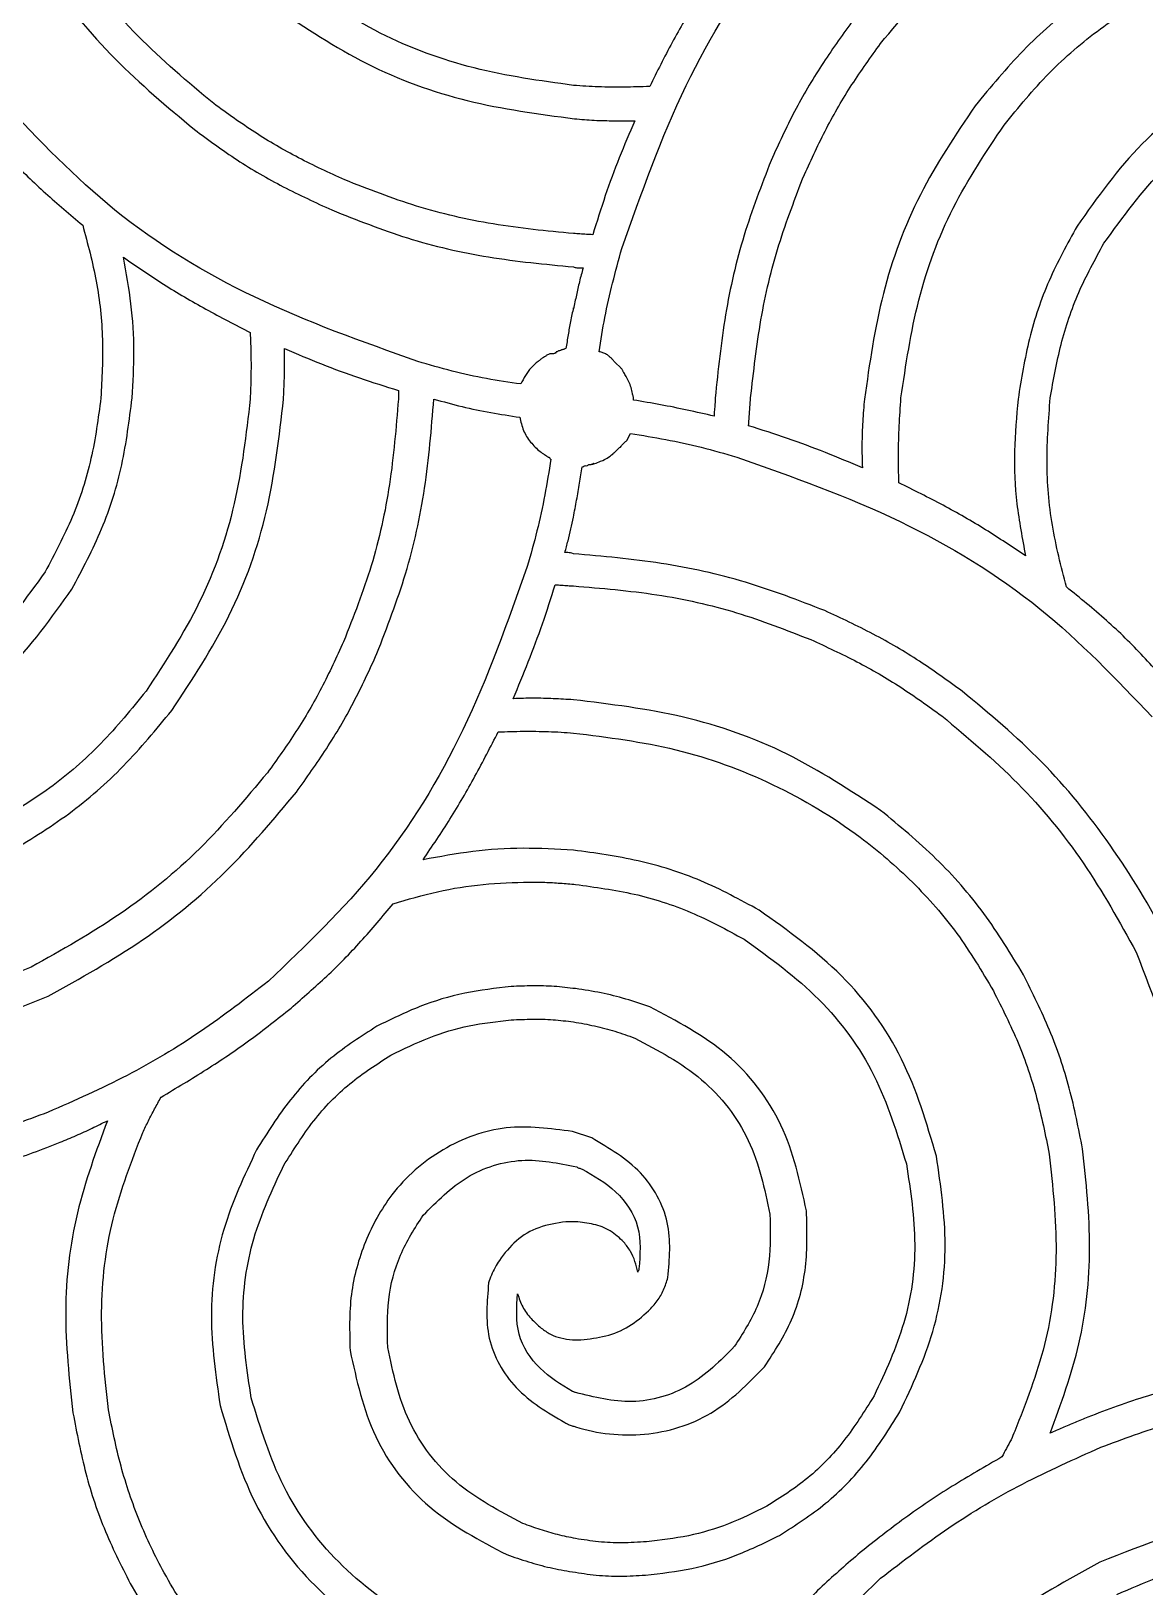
# Model space of a CAD drawing. Extents: x 0 to 371, y 0 to 260.
# Drawn here: x 171.87 to 199.31, y 165.5 to 203.82 of the extents above; entities that cross this region are included whole.
import ezdxf

# ---------------------------------------------------------------- set-up
doc = ezdxf.new("R2010")
doc.units = 0
doc.layers.add('Layer_1', color=7, linetype='CONTINUOUS')

msp = doc.modelspace()

# ---------------------------------------------------------------- linework, layer by layer
at = {"layer": 'Layer_1', "color": 7}
for points in [[(185.234686, 196.982497), (185.234686, 197.008852)], [(184.731875, 195.870938), (184.705519, 195.870938), (184.679164, 195.870938), (184.652809, 195.870938)], [(184.785101, 195.897293), (184.811456, 195.897293)], [(184.891037, 195.950519), (184.864166, 195.950519)], [(185.896144, 195.924164), (185.869789, 195.924164)], [(186.398956, 195.527289), (186.266664, 195.659581), (186.187083, 195.738646)], [(180.922287, 194.971251), (180.922287, 194.759894)], [(186.71625, 194.733539), (186.71625, 194.786249)], [(186.240309, 193.436977), (186.319375, 193.516043), (186.372601, 193.569269)], [(186.425311, 193.621979), (186.504893, 193.701561)], [(186.557603, 193.754271), (186.637184, 193.912918), (186.637184, 193.912918)], [(185.446559, 193.092813), (185.472914, 193.092813)], [(185.684787, 176.556355), (185.208331, 176.715001)], [(185.287912, 174.492914), (185.049684, 174.492914)], [(185.208331, 171.582497), (185.420204, 171.582497)]]:
    msp.add_lwpolyline(points, dxfattribs=at)
for points in [[(178.117291, 196.003229)], [(181.795103, 194.759894)], [(185.721477, 193.164642)], [(184.785101, 190.182396)], [(184.308644, 186.574347)], [(184.149482, 182.860362)], [(173.751666, 176.979585)]]:
    msp.add_lwpolyline(points, close=True, dxfattribs=at)
for points, knots in [([(186.425311, 198.464061), (186.907083, 199.822876), (187.839722, 202.453345), (189.981144, 205.966937), (191.878796, 207.790187), (192.801666, 208.676874)], [0, 0, 0, 0, 4.320331, 8.363529, 12.191412, 12.191412, 12.191412, 12.191412]), ([(192.801666, 203.517499), (193.334173, 204.157663), (194.408024, 205.448613), (196.389761, 207.05638), (197.87518, 207.887975), (198.622499, 208.306354)], [0, 0, 0, 0, 2.494016, 5.029417, 7.596492, 7.596492, 7.596492, 7.596492]), ([(176.371145, 202.035936), (175.731655, 202.573061), (174.445261, 203.65354), (172.831739, 205.628963), (172.000469, 207.111142), (171.58229, 207.856769)], [0, 0, 0, 0, 2.50184, 5.032695, 7.594725, 7.594725, 7.594725, 7.594725]), ([(170.868121, 207.512604), (171.307101, 206.725062), (172.178495, 205.161757), (173.876728, 203.089923), (175.226617, 201.960316), (175.895204, 201.400832)], [0, 0, 0, 0, 2.701851, 5.363294, 7.97507, 7.97507, 7.97507, 7.97507]), ([(195.844374, 201.506769), (196.201849, 201.945337), (196.911582, 202.816071), (198.19925, 203.909179), (199.536389, 204.776581), (200.902444, 205.421908), (202.25236, 205.884357), (203.183833, 206.070339), (203.649583, 206.163332)], [0, 0, 0, 0, 1.694336, 3.363942, 5.041931, 6.462934, 7.88643, 9.310004, 9.310004, 9.310004, 9.310004]), ([(188.912498, 205.581455), (188.695165, 205.250848), (188.257988, 204.585813), (187.653193, 203.54562), (187.294075, 202.823184), (187.113125, 202.459166)], [0, 0, 0, 0, 1.186835, 2.387384, 3.60669, 3.60669, 3.60669, 3.60669]), ([(199.178537, 205.501874), (198.665941, 205.19053), (197.642562, 204.568943), (196.280088, 203.375473), (195.51497, 202.448745), (195.130206, 201.982709)], [0, 0, 0, 0, 1.797007, 3.587655, 5.399073, 5.399073, 5.399073, 5.399073]), ([(185.234686, 202.485521), (184.413135, 202.599648), (182.776026, 202.827071), (180.433073, 203.689072), (179.064347, 204.598721), (178.381875, 205.052289)], [0, 0, 0, 0, 2.484475, 4.950829, 7.403594, 7.403594, 7.403594, 7.403594]), ([(177.905934, 204.39083), (178.634372, 203.90538), (180.096792, 202.930786), (182.613441, 202.014793), (184.374128, 201.782453), (185.261041, 201.665416)], [0, 0, 0, 0, 2.619892, 5.259724, 7.939254, 7.939254, 7.939254, 7.939254]), ([(192.087498, 204.046666), (191.836441, 203.694408), (191.330153, 202.984032), (190.658521, 201.845874), (190.289223, 201.039694), (190.103123, 200.633438)], [0, 0, 0, 0, 1.297443, 2.616471, 3.956386, 3.956386, 3.956386, 3.956386]), ([(190.923228, 200.289789), (191.099112, 200.671684), (191.449005, 201.431404), (192.078189, 202.511691), (192.561377, 203.183439), (192.801666, 203.517499)], [0, 0, 0, 0, 1.260923, 2.508409, 3.742495, 3.742495, 3.742495, 3.742495]), ([(203.702809, 203.385207), (202.884031, 203.142953), (201.252792, 202.660313), (199.129462, 201.125931), (198.142518, 199.726707), (197.643748, 199.019582)], [0, 0, 0, 0, 2.549794, 5.079918, 7.664968, 7.664968, 7.664968, 7.664968]), ([(187.113125, 202.459166), (186.901834, 202.452182), (186.481279, 202.438283), (185.854319, 202.442742), (185.440043, 202.471343), (185.234686, 202.485521)], [0, 0, 0, 0, 0.634213, 1.26234, 1.879759, 1.879759, 1.879759, 1.879759]), ([(198.305206, 198.596352), (198.768877, 199.238082), (199.684624, 200.505493), (201.612037, 201.911689), (203.093023, 202.364545), (203.835101, 202.591457)], [0, 0, 0, 0, 2.366487, 4.673792, 6.990994, 6.990994, 6.990994, 6.990994]), ([(181.398228, 195.685936), (180.037727, 196.167967), (177.404038, 197.101095), (173.885062, 199.236625), (172.067681, 201.138841), (171.185415, 202.062291)], [0, 0, 0, 0, 4.325799, 8.373986, 12.193383, 12.193383, 12.193383, 12.193383]), ([(179.599371, 200.157497), (179.217435, 200.333387), (178.457604, 200.683305), (177.377107, 201.312422), (176.705247, 201.795641), (176.371145, 202.035936)], [0, 0, 0, 0, 1.261043, 2.508744, 3.74294, 3.74294, 3.74294, 3.74294]), ([(195.130206, 201.982709), (194.651481, 201.269254), (193.688306, 199.833807), (192.776271, 197.362827), (192.529168, 195.631396), (192.404791, 194.759894)], [0, 0, 0, 0, 2.571406, 5.173574, 7.810763, 7.810763, 7.810763, 7.810763]), ([(185.261041, 201.665416), (185.422335, 201.651174), (185.748446, 201.622379), (186.243191, 201.613098), (186.575855, 201.612837), (186.743121, 201.612705)], [0, 0, 0, 0, 0.485622, 0.981857, 1.483696, 1.483696, 1.483696, 1.483696]), ([(186.743121, 201.612705), (186.614178, 201.310575), (186.355102, 200.703524), (186.009908, 199.767699), (185.811266, 199.129426), (185.711143, 198.807709)], [0, 0, 0, 0, 0.985399, 1.979893, 2.990599, 2.990599, 2.990599, 2.990599]), ([(170.603538, 201.533124), (170.858054, 201.23792), (171.370279, 200.643813), (172.222326, 199.815036), (172.834327, 199.304033), (173.143434, 199.045938)], [0, 0, 0, 0, 1.168937, 2.352526, 3.560394, 3.560394, 3.560394, 3.560394]), ([(175.895204, 201.400832), (176.242086, 201.144228), (176.941581, 200.626782), (178.080505, 199.969998), (178.880124, 199.601471), (179.281561, 199.416457)], [0, 0, 0, 0, 1.293676, 2.60872, 3.93451, 3.93451, 3.93451, 3.93451]), ([(193.304478, 194.786249), (193.423615, 195.596124), (193.660242, 197.204674), (194.504824, 199.504295), (195.399286, 200.841412), (195.844374, 201.506769)], [0, 0, 0, 0, 2.452598, 4.871277, 7.266897, 7.266897, 7.266897, 7.266897]), ([(190.103123, 200.633438), (189.86755, 200.025209), (189.389839, 198.7918), (188.940421, 196.823765), (188.799136, 195.471783), (188.727496, 194.786249)], [0, 0, 0, 0, 1.954953, 3.964393, 6.031377, 6.031377, 6.031377, 6.031377]), ([(185.234686, 198.83458), (184.573302, 198.899229), (183.267535, 199.026863), (181.370783, 199.46436), (180.183494, 199.928935), (179.599371, 200.157497)], [0, 0, 0, 0, 1.992577, 3.933933, 5.813998, 5.813998, 5.813998, 5.813998]), ([(189.600311, 194.786249), (189.672028, 195.430371), (189.813742, 196.70317), (190.252412, 198.553217), (190.70182, 199.716621), (190.923228, 200.289789)], [0, 0, 0, 0, 1.943386, 3.84017, 5.682105, 5.682105, 5.682105, 5.682105]), ([(179.281561, 199.416457), (179.896555, 199.171788), (181.149069, 198.673486), (183.154536, 198.212221), (184.535957, 198.080556), (185.234686, 198.013959)], [0, 0, 0, 0, 1.983662, 4.039989, 6.144625, 6.144625, 6.144625, 6.144625]), ([(173.143434, 199.045938), (173.266953, 198.586386), (173.515318, 197.662338), (173.667021, 196.226166), (173.617677, 195.266038), (173.59302, 194.786249)], [0, 0, 0, 0, 1.42627, 2.867884, 4.307844, 4.307844, 4.307844, 4.307844]), ([(197.643748, 199.019582), (197.4004, 198.577614), (196.914398, 197.694935), (196.431147, 196.252867), (196.269516, 195.258214), (196.188539, 194.759894)], [0, 0, 0, 0, 1.511541, 3.018784, 4.532059, 4.532059, 4.532059, 4.532059]), ([(185.711143, 198.807709), (185.658167, 198.809372), (185.552075, 198.812703), (185.393753, 198.829587), (185.287662, 198.832917), (185.234686, 198.83458)], [0, 0, 0, 0, 0.158956, 0.318332, 0.477288, 0.477288, 0.477288, 0.477288]), ([(196.982289, 194.786249), (197.060272, 195.227607), (197.216847, 196.113773), (197.650024, 197.404251), (198.086485, 198.198389), (198.305206, 198.596352)], [0, 0, 0, 0, 1.343764, 2.698035, 4.058416, 4.058416, 4.058416, 4.058416]), ([(174.360414, 194.786249), (174.383314, 195.169899), (174.429373, 195.941567), (174.35464, 197.104215), (174.217254, 197.869458), (174.148541, 198.252188)], [0, 0, 0, 0, 1.152281, 2.317682, 3.483737, 3.483737, 3.483737, 3.483737]), ([(174.148541, 198.252188), (174.47447, 198.02722), (175.133115, 197.572599), (176.180239, 196.961404), (176.905223, 196.588273), (177.270831, 196.400104)], [0, 0, 0, 0, 1.187757, 2.400252, 3.633774, 3.633774, 3.633774, 3.633774]), ([(185.869789, 195.924164), (185.912078, 196.20707), (185.997153, 196.776201), (186.194247, 197.621673), (186.348041, 198.182357), (186.425311, 198.464061)], [0, 0, 0, 0, 0.857836, 1.725739, 2.602112, 2.602112, 2.602112, 2.602112]), ([(185.234686, 198.013959), (185.260994, 198.006852), (185.313018, 197.992798), (185.393452, 197.987751), (185.446461, 197.987653), (185.472914, 197.987604)], [0, 0, 0, 0, 0.081549, 0.161265, 0.240673, 0.240673, 0.240673, 0.240673]), ([(185.472914, 197.987604), (185.441165, 197.875601), (185.378575, 197.654799), (185.308458, 197.317453), (185.259415, 197.094779), (185.234686, 196.982497)], [0, 0, 0, 0, 0.34913, 0.688271, 1.033215, 1.033215, 1.033215, 1.033215]), ([(185.234686, 197.008852), (185.210076, 196.896626), (185.161427, 196.674776), (185.102172, 196.33898), (185.067262, 196.11567), (185.049684, 196.003229)], [0, 0, 0, 0, 0.344647, 0.681297, 1.022721, 1.022721, 1.022721, 1.022721]), ([(177.270831, 196.400104), (177.277895, 196.217232), (177.291942, 195.853555), (177.291942, 195.306443), (177.277895, 194.942766), (177.270831, 194.759894)], [0, 0, 0, 0, 0.548995, 1.091782, 1.640777, 1.640777, 1.640777, 1.640777]), ([(178.090936, 194.759894), (178.098059, 194.894749), (178.112504, 195.168236), (178.117089, 195.582898), (178.117224, 195.862467), (178.117291, 196.003229)], [0, 0, 0, 0, 0.405088, 0.821518, 1.243819, 1.243819, 1.243819, 1.243819]), ([(178.117291, 196.003229), (178.419422, 195.874286), (179.026472, 195.61521), (179.962297, 195.270016), (180.600571, 195.071375), (180.922287, 194.971251)], [0, 0, 0, 0, 0.985399, 1.979893, 2.990599, 2.990599, 2.990599, 2.990599]), ([(184.652809, 195.870938), (184.628333, 195.86088), (184.581663, 195.841703), (184.524699, 195.798055), (184.471619, 195.771025), (184.433784, 195.736398), (184.39558, 195.714248), (184.372713, 195.695042), (184.361871, 195.685936)], [0, 0, 0, 0, 0.078998, 0.150632, 0.214077, 0.256489, 0.303533, 0.345945, 0.345945, 0.345945, 0.345945]), ([(184.811456, 195.897293), (184.802423, 195.895554), (184.783678, 195.891946), (184.759653, 195.876285), (184.740908, 195.872676), (184.731875, 195.870938)], [0, 0, 0, 0, 0.027378, 0.056812, 0.08419, 0.08419, 0.08419, 0.08419]), ([(184.864166, 195.950519), (184.857932, 195.944069), (184.848179, 195.933978), (184.830883, 195.921925), (184.806549, 195.930508), (184.808973, 195.903944), (184.794354, 195.898508), (184.787358, 195.897589), (184.785101, 195.897293)], [0, 0, 0, 0, 0.026976, 0.042203, 0.061771, 0.081705, 0.096225, 0.103144, 0.103144, 0.103144, 0.103144]), ([(185.049684, 196.003229), (185.040651, 196.001491), (185.021906, 195.997883), (184.997881, 195.98222), (184.970147, 195.976886), (184.94248, 195.971545), (184.91866, 195.955848), (184.900029, 195.952254), (184.891037, 195.950519)], [0, 0, 0, 0, 0.027378, 0.056812, 0.08419, 0.111439, 0.140648, 0.167897, 0.167897, 0.167897, 0.167897]), ([(186.187083, 195.738646), (186.185277, 195.745827), (186.18143, 195.761127), (186.156418, 195.772841), (186.132541, 195.792645), (186.106467, 195.819985), (186.071463, 195.847293), (186.029537, 195.871543), (185.985036, 195.89054), (185.939476, 195.904421), (185.911356, 195.917233), (185.896144, 195.924164)], [0, 0, 0, 0, 0.021163, 0.045091, 0.077242, 0.115323, 0.157815, 0.210066, 0.260151, 0.302655, 0.35274, 0.35274, 0.35274, 0.35274]), ([(183.938125, 195.130414), (183.655338, 195.171084), (183.086558, 195.252884), (182.238049, 195.439086), (181.679539, 195.60325), (181.398228, 195.685936)], [0, 0, 0, 0, 0.856909, 1.723537, 2.60302, 2.60302, 2.60302, 2.60302]), ([(184.361871, 195.685936), (184.303251, 195.636278), (184.184259, 195.535477), (184.049208, 195.340633), (183.975266, 195.200701), (183.938125, 195.130414)], [0, 0, 0, 0, 0.229594, 0.466056, 0.704701, 0.704701, 0.704701, 0.704701]), ([(186.71625, 194.786249), (186.714352, 194.797464), (186.710156, 194.82227), (186.695957, 194.856158), (186.68344, 194.93209), (186.6585, 195.041968), (186.605369, 195.184668), (186.545036, 195.287906), (186.505161, 195.365584), (186.483433, 195.412685), (186.449574, 195.440867), (186.446271, 195.477306), (186.423413, 195.501983), (186.407398, 195.518553), (186.398956, 195.527289)], [0, 0, 0, 0, 0.034038, 0.075285, 0.109323, 0.26427, 0.413079, 0.563838, 0.622151, 0.675316, 0.718666, 0.746297, 0.779245, 0.815978, 0.815978, 0.815978, 0.815978]), ([(173.59302, 194.786249), (173.526101, 194.285666), (173.392285, 193.284668), (172.927088, 191.834913), (172.453726, 190.944671), (172.217393, 190.500206)], [0, 0, 0, 0, 1.513325, 3.026145, 4.534517, 4.534517, 4.534517, 4.534517]), ([(172.878851, 190.07646), (173.138053, 190.564558), (173.656456, 191.540752), (174.155292, 193.135755), (174.291927, 194.235171), (174.360414, 194.786249)], [0, 0, 0, 0, 1.655747, 3.311482, 4.975489, 4.975489, 4.975489, 4.975489]), ([(177.270831, 194.759894), (177.171025, 193.895126), (176.972545, 192.175393), (176.113106, 189.709389), (175.17253, 188.276034), (174.704579, 187.562918)], [0, 0, 0, 0, 2.60739, 5.185225, 7.737564, 7.737564, 7.737564, 7.737564]), ([(175.339166, 187.086977), (175.840566, 187.845923), (176.848355, 189.371366), (177.777931, 191.999259), (177.986149, 193.835693), (178.090936, 194.759894)], [0, 0, 0, 0, 2.722229, 5.471544, 8.256933, 8.256933, 8.256933, 8.256933]), ([(180.922287, 194.759894), (180.864782, 194.057043), (180.751445, 192.671812), (180.307859, 190.656474), (179.815186, 189.39956), (179.5725, 188.780414)], [0, 0, 0, 0, 2.114459, 4.167329, 6.160255, 6.160255, 6.160255, 6.160255]), ([(180.393121, 188.48896), (180.644718, 189.139066), (181.156391, 190.46119), (181.617845, 192.574059), (181.735582, 194.025924), (181.795103, 194.759894)], [0, 0, 0, 0, 2.089182, 4.248773, 6.456724, 6.456724, 6.456724, 6.456724]), ([(181.795103, 194.759894), (182.026267, 194.694449), (182.489219, 194.563382), (183.197715, 194.42136), (183.673705, 194.346989), (183.911769, 194.309793)], [0, 0, 0, 0, 0.720513, 1.442967, 2.165843, 2.165843, 2.165843, 2.165843]), ([(188.700625, 194.336664), (188.480388, 194.387765), (188.041111, 194.489689), (187.379379, 194.62212), (186.936938, 194.696459), (186.71625, 194.733539)], [0, 0, 0, 0, 0.678238, 1.352795, 2.024117, 2.024117, 2.024117, 2.024117]), ([(188.727496, 194.786249), (188.7259, 194.735588), (188.722766, 194.636103), (188.705354, 194.48681), (188.70222, 194.387325), (188.700625, 194.336664)], [0, 0, 0, 0, 0.151997, 0.298481, 0.450477, 0.450477, 0.450477, 0.450477]), ([(189.547601, 194.099986), (189.554704, 194.176831), (189.56872, 194.328455), (189.5791, 194.557732), (189.593176, 194.709379), (189.600311, 194.786249)], [0, 0, 0, 0, 0.231487, 0.456756, 0.688327, 0.688327, 0.688327, 0.688327]), ([(192.404791, 194.759894), (192.388971, 194.574462), (192.3572, 194.202078), (192.335975, 193.636879), (192.346676, 193.257874), (192.352081, 193.066458)], [0, 0, 0, 0, 0.558295, 1.121167, 1.695522, 1.695522, 1.695522, 1.695522]), ([(193.251767, 192.695938), (193.24637, 192.931452), (193.235662, 193.398639), (193.256917, 194.095991), (193.288661, 194.556699), (193.304478, 194.786249)], [0, 0, 0, 0, 0.706631, 1.40173, 2.091998, 2.091998, 2.091998, 2.091998]), ([(196.188539, 194.759894), (196.149816, 194.33249), (196.072065, 193.474312), (196.130355, 192.174928), (196.292388, 191.323508), (196.373541, 190.897081)], [0, 0, 0, 0, 1.286655, 2.583458, 3.884635, 3.884635, 3.884635, 3.884635]), ([(197.379164, 190.129686), (197.250307, 190.633142), (196.991423, 191.644624), (196.860841, 193.216503), (196.941786, 194.262742), (196.982289, 194.786249)], [0, 0, 0, 0, 1.557336, 3.128806, 4.702603, 4.702603, 4.702603, 4.702603]), ([(183.911769, 194.309793), (183.937705, 194.199325), (183.989038, 193.980685), (184.167408, 193.688877), (184.331959, 193.538725), (184.414581, 193.463333)], [0, 0, 0, 0, 0.338897, 0.670753, 1.005416, 1.005416, 1.005416, 1.005416]), ([(192.352081, 193.066458), (192.049252, 193.193588), (191.440327, 193.449221), (190.506993, 193.800774), (189.868811, 193.999808), (189.547601, 194.099986)], [0, 0, 0, 0, 0.985287, 1.981205, 2.990438, 2.990438, 2.990438, 2.990438]), ([(186.372601, 193.569269), (186.379751, 193.57107), (186.394985, 193.574906), (186.406277, 193.600049), (186.418369, 193.61398), (186.425311, 193.621979)], [0, 0, 0, 0, 0.021039, 0.044824, 0.076893, 0.076893, 0.076893, 0.076893]), ([(186.504893, 193.701561), (186.512892, 193.708503), (186.526823, 193.720595), (186.551965, 193.731886), (186.555802, 193.747121), (186.557603, 193.754271)], [0, 0, 0, 0, 0.032069, 0.055854, 0.076893, 0.076893, 0.076893, 0.076893]), ([(186.637184, 193.912918), (186.928682, 193.865158), (187.514289, 193.76921), (188.389543, 193.578334), (188.96642, 193.413815), (189.256662, 193.331041)], [0, 0, 0, 0, 0.886088, 1.780116, 2.6854, 2.6854, 2.6854, 2.6854]), ([(184.679164, 193.278331), (184.631263, 192.984589), (184.534731, 192.392631), (184.3455, 191.508245), (184.18019, 190.924996), (184.097287, 190.632497)], [0, 0, 0, 0, 0.892822, 1.799247, 2.711124, 2.711124, 2.711124, 2.711124]), ([(184.414581, 193.463333), (184.432538, 193.452708), (184.469404, 193.430894), (184.518085, 193.389241), (184.565939, 193.364665), (184.598559, 193.337123), (184.625559, 193.323878), (184.653122, 193.313868), (184.653441, 193.295239), (184.660413, 193.281806), (184.672288, 193.279605), (184.679164, 193.278331)], [0, 0, 0, 0, 0.062524, 0.128366, 0.19089, 0.223828, 0.253674, 0.286612, 0.293511, 0.307912, 0.32772, 0.32772, 0.32772, 0.32772]), ([(185.472914, 193.092813), (185.483727, 193.099768), (185.505821, 193.113981), (185.542769, 193.120712), (185.58065, 193.113028), (185.602149, 193.140363), (185.631332, 193.146202), (185.655685, 193.144261), (185.676783, 193.150899), (185.693756, 193.158117), (185.712252, 193.156876), (185.716332, 193.169272), (185.724022, 193.171846), (185.742223, 193.173665), (185.733408, 193.171188), (185.728476, 193.169035), (185.665697, 193.130191), (185.948357, 193.243386), (186.055261, 193.295062), (186.161068, 193.37211), (186.213954, 193.410622)], [0, 0, 0, 0, 0.038178, 0.078011, 0.11137, 0.143719, 0.170958, 0.197359, 0.216695, 0.235784, 0.254929, 0.261737, 0.269881, 0.28337, 0.285961, 0.292491, 0.301237, 0.48955, 0.672537, 0.85541, 0.85541, 0.85541, 0.85541]), ([(185.721477, 193.164642), (185.720545, 193.164375), (185.718682, 193.163843), (185.716104, 193.162751), (185.712324, 193.162523), (185.71228, 193.157569), (185.711105, 193.153418), (185.711007, 193.141114), (185.711783, 193.155569), (185.71615, 193.160472), (185.719739, 193.163281), (185.721477, 193.164642)], [0, 0, 0, 0, 0.002887, 0.005771, 0.008662, 0.012626, 0.017458, 0.024886, 0.033784, 0.040666, 0.047131, 0.047131, 0.047131, 0.047131]), ([(186.213954, 193.410622), (186.215204, 193.417545), (186.217363, 193.429502), (186.231005, 193.436067), (186.238033, 193.436755), (186.240309, 193.436977)], [0, 0, 0, 0, 0.019808, 0.034209, 0.041108, 0.041108, 0.041108, 0.041108]), ([(189.256662, 193.331041), (190.617608, 192.848864), (193.254747, 191.914537), (196.782213, 189.769156), (198.607604, 187.858195), (199.495831, 186.928331)], [0, 0, 0, 0, 4.327036, 8.384605, 12.230289, 12.230289, 12.230289, 12.230289]), ([(185.023329, 190.976146), (185.049701, 191.073103), (185.102317, 191.266551), (185.17619, 191.556979), (185.24425, 191.892525), (185.312845, 192.26949), (185.387416, 192.683342), (185.427058, 192.957802), (185.446559, 193.092813)], [0, 0, 0, 0, 0.301446, 0.601446, 0.898797, 1.328322, 1.750981, 2.160185, 2.160185, 2.160185, 2.160185]), ([(196.373541, 190.897081), (196.04731, 191.115023), (195.386941, 191.556188), (194.343458, 192.155453), (193.617563, 192.514836), (193.251767, 192.695938)], [0, 0, 0, 0, 1.176783, 2.382084, 3.606448, 3.606448, 3.606448, 3.606448]), ([(185.234686, 190.949791), (185.210715, 190.956863), (185.165321, 190.970257), (185.093875, 190.97627), (185.047467, 190.976188), (185.023329, 190.976146)], [0, 0, 0, 0, 0.074783, 0.141618, 0.214059, 0.214059, 0.214059, 0.214059]), ([(191.426039, 189.547293), (190.780813, 189.797025), (189.473759, 190.302916), (187.387126, 190.756704), (185.957736, 190.884929), (185.234686, 190.949791)], [0, 0, 0, 0, 2.073356, 4.200062, 6.377077, 6.377077, 6.377077, 6.377077]), ([(172.217393, 190.500206), (171.753716, 189.858442), (170.837949, 188.590952), (168.910617, 187.184477), (167.429584, 186.731535), (166.687498, 186.504585)], [0, 0, 0, 0, 2.366591, 4.674042, 6.99129, 6.99129, 6.99129, 6.99129]), ([(184.097287, 190.632497), (183.615214, 189.27195), (182.681985, 186.638112), (180.54624, 183.118992), (178.643906, 181.301481), (177.720416, 180.419168)], [0, 0, 0, 0, 4.325973, 8.374502, 12.194088, 12.194088, 12.194088, 12.194088]), ([(183.753123, 187.377916), (183.87679, 187.680547), (184.126079, 188.290591), (184.481524, 189.222002), (184.68337, 189.860561), (184.785101, 190.182396)], [0, 0, 0, 0, 0.980809, 1.977119, 2.989509, 2.989509, 2.989509, 2.989509]), ([(184.785101, 190.182396), (184.837718, 190.18082), (184.941104, 190.177723), (185.09048, 190.161429), (185.187959, 190.157787), (185.234686, 190.156041)], [0, 0, 0, 0, 0.157864, 0.310185, 0.450429, 0.450429, 0.450429, 0.450429]), ([(185.234686, 190.156041), (185.922168, 190.098452), (187.278381, 189.984843), (189.248362, 189.54863), (190.47784, 189.068841), (191.081875, 188.833124)], [0, 0, 0, 0, 2.068543, 4.080667, 6.023912, 6.023912, 6.023912, 6.023912]), ([(200.104579, 187.483852), (199.832038, 187.798562), (199.282857, 188.432716), (198.375938, 189.322812), (197.713288, 189.859217), (197.379164, 190.129686)], [0, 0, 0, 0, 1.248722, 2.516229, 3.805333, 3.805333, 3.805333, 3.805333]), ([(166.81979, 185.710835), (167.636374, 185.958006), (169.2611, 186.449793), (171.381802, 187.97952), (172.375565, 189.371499), (172.878851, 190.07646)], [0, 0, 0, 0, 2.548266, 5.070183, 7.657964, 7.657964, 7.657964, 7.657964]), ([(194.812912, 187.562918), (194.465236, 187.814491), (193.761451, 188.32374), (192.628015, 188.988558), (191.82773, 189.360568), (191.426039, 189.547293)], [0, 0, 0, 0, 1.287007, 2.605232, 3.933695, 3.933695, 3.933695, 3.933695]), ([(179.5725, 188.780414), (179.39661, 188.398478), (179.046691, 187.638647), (178.417575, 186.55815), (177.934356, 185.88629), (177.694061, 185.552188)], [0, 0, 0, 0, 1.261043, 2.508744, 3.74294, 3.74294, 3.74294, 3.74294]), ([(191.081875, 188.833124), (191.46381, 188.657234), (192.223641, 188.307316), (193.304139, 187.6782), (193.975999, 187.194981), (194.310101, 186.954686)], [0, 0, 0, 0, 1.261043, 2.508744, 3.74294, 3.74294, 3.74294, 3.74294]), ([(178.408746, 185.076247), (178.659797, 185.428463), (179.166055, 186.138726), (179.837753, 187.276674), (180.207027, 188.082744), (180.393121, 188.48896)], [0, 0, 0, 0, 1.297333, 2.616146, 3.955941, 3.955941, 3.955941, 3.955941]), ([(174.704579, 187.562918), (174.346502, 187.123554), (173.6357, 186.251394), (172.359809, 185.138537), (171.400326, 184.567746), (170.920831, 184.282497)], [0, 0, 0, 0, 1.69868, 3.371974, 5.043547, 5.043547, 5.043547, 5.043547]), ([(201.056976, 170.60323), (201.228373, 171.856137), (201.569564, 174.350229), (201.141794, 178.058193), (200.067682, 181.246742), (198.508987, 183.791772), (196.836403, 185.876311), (195.483161, 187.004257), (194.812912, 187.562918)], [0, 0, 0, 0, 3.7816, 7.527821, 11.082407, 13.784258, 16.445701, 19.057477, 19.057477, 19.057477, 19.057477]), ([(171.291351, 183.567813), (171.803909, 183.879151), (172.82719, 184.500712), (174.189425, 185.69426), (174.954442, 186.620949), (175.339166, 187.086977)], [0, 0, 0, 0, 1.796894, 3.587356, 5.398685, 5.398685, 5.398685, 5.398685]), ([(185.234686, 187.351561), (185.06945, 187.360231), (184.741089, 187.37746), (184.246977, 187.394223), (183.918391, 187.383373), (183.753123, 187.377916)], [0, 0, 0, 0, 0.496426, 0.986509, 1.482449, 1.482449, 1.482449, 1.482449]), ([(192.801666, 184.626146), (192.051411, 185.118879), (190.543206, 186.109397), (187.951744, 187.021353), (186.14356, 187.241104), (185.234686, 187.351561)], [0, 0, 0, 0, 2.686076, 5.3997, 8.142182, 8.142182, 8.142182, 8.142182]), ([(194.310101, 186.954686), (194.951234, 186.417421), (196.240756, 185.336812), (197.862704, 183.366477), (198.685718, 181.880145), (199.098956, 181.133853)], [0, 0, 0, 0, 2.506226, 5.040815, 7.596817, 7.596817, 7.596817, 7.596817]), ([(181.53052, 183.409166), (181.755109, 183.741568), (182.207114, 184.410554), (182.820227, 185.464915), (183.194331, 186.191932), (183.382603, 186.557811)], [0, 0, 0, 0, 1.203234, 2.421602, 3.655967, 3.655967, 3.655967, 3.655967]), ([(183.382603, 186.557811), (183.484668, 186.561776), (183.689732, 186.569743), (183.998471, 186.575693), (184.205096, 186.574796), (184.308644, 186.574347)], [0, 0, 0, 0, 0.306425, 0.615649, 0.926289, 0.926289, 0.926289, 0.926289]), ([(184.308644, 186.574347), (184.412202, 186.572582), (184.61891, 186.569059), (184.927751, 186.555363), (185.132647, 186.539404), (185.234686, 186.531456)], [0, 0, 0, 0, 0.310713, 0.620202, 0.927232, 0.927232, 0.927232, 0.927232]), ([(185.234686, 186.531456), (186.083467, 186.426104), (187.772961, 186.216402), (190.172276, 185.331684), (192.118001, 184.175741), (193.604413, 182.887406), (194.725379, 181.622418), (195.295081, 180.661619), (195.579791, 180.181456)], [0, 0, 0, 0, 2.55887, 5.093413, 7.607335, 9.305928, 10.979034, 12.650494, 12.650494, 12.650494, 12.650494]), ([(177.694061, 185.552188), (177.156936, 184.912699), (176.076457, 183.626304), (174.101034, 182.012782), (172.618854, 181.181512), (171.873228, 180.763333)], [0, 0, 0, 0, 2.50184, 5.032695, 7.594725, 7.594725, 7.594725, 7.594725]), ([(172.296458, 180.049164), (173.084038, 180.48815), (174.647443, 181.35957), (176.71951, 183.057726), (177.849221, 184.407654), (178.408746, 185.076247)], [0, 0, 0, 0, 2.701966, 5.363601, 7.975465, 7.975465, 7.975465, 7.975465]), ([(196.320831, 180.578331), (196.009493, 181.090889), (195.387931, 182.11417), (194.194383, 183.476405), (193.267695, 184.241422), (192.801666, 184.626146)], [0, 0, 0, 0, 1.796894, 3.587356, 5.398685, 5.398685, 5.398685, 5.398685]), ([(185.234686, 183.647394), (184.820656, 183.670356), (183.993964, 183.716204), (182.751008, 183.636568), (181.937609, 183.485015), (181.53052, 183.409166)], [0, 0, 0, 0, 1.243343, 2.482573, 3.724182, 3.724182, 3.724182, 3.724182]), ([(189.812184, 182.165831), (189.339688, 182.423567), (188.393595, 182.939639), (186.839453, 183.425259), (185.770131, 183.573277), (185.234686, 183.647394)], [0, 0, 0, 0, 1.611896, 3.227549, 4.84795, 4.84795, 4.84795, 4.84795]), ([(180.789996, 182.324478), (181.15245, 182.431723), (181.879427, 182.646827), (183.008151, 182.824625), (183.768769, 182.848441), (184.149482, 182.860362)], [0, 0, 0, 0, 1.133192, 2.272851, 3.414927, 3.414927, 3.414927, 3.414927]), ([(184.149482, 182.860362), (184.276365, 182.859014), (184.530005, 182.856319), (184.909787, 182.836245), (185.161949, 182.812353), (185.287912, 182.800418)], [0, 0, 0, 0, 0.380646, 0.760912, 1.140472, 1.140472, 1.140472, 1.140472]), ([(185.287912, 182.800418), (185.771045, 182.735149), (186.738674, 182.604428), (188.145914, 182.152685), (189.008814, 181.685498), (189.441664, 181.451146)], [0, 0, 0, 0, 1.460968, 2.926058, 4.400683, 4.400683, 4.400683, 4.400683]), ([(178.276454, 179.75771), (178.57392, 180.014569), (179.174665, 180.533308), (180.012226, 181.394289), (180.529606, 182.01306), (180.789996, 182.324478)], [0, 0, 0, 0, 1.178672, 2.380383, 3.597987, 3.597987, 3.597987, 3.597987]), ([(194.177809, 176.106769), (193.93574, 176.923887), (193.453401, 178.552051), (191.913385, 180.668726), (190.518672, 181.662458), (189.812184, 182.165831)], [0, 0, 0, 0, 2.544261, 5.069616, 7.661989, 7.661989, 7.661989, 7.661989]), ([(189.441664, 181.451146), (190.083394, 180.987475), (191.350805, 180.071728), (192.757001, 178.144315), (193.209857, 176.663329), (193.436769, 175.921251)], [0, 0, 0, 0, 2.366487, 4.673792, 6.990994, 6.990994, 6.990994, 6.990994]), ([(199.098956, 181.133853), (199.52172, 180.043915), (200.392109, 177.799946), (200.728562, 174.109789), (200.348412, 171.653264), (200.157289, 170.418228)], [0, 0, 0, 0, 3.495813, 7.197202, 10.939644, 10.939644, 10.939644, 10.939644]), ([(171.873228, 180.763333), (170.783624, 180.340647), (168.542155, 179.471124), (164.860838, 179.133322), (162.412814, 179.513938), (161.183958, 179.704999)], [0, 0, 0, 0, 3.494909, 7.189522, 10.913489, 10.913489, 10.913489, 10.913489]), ([(197.776039, 176.291771), (197.679273, 176.790367), (197.48617, 177.785345), (196.994312, 179.225394), (196.544918, 180.128168), (196.320831, 180.578331)], [0, 0, 0, 0, 1.522577, 3.038394, 4.546008, 4.546008, 4.546008, 4.546008]), ([(177.720416, 180.419168), (177.169573, 179.993756), (176.063579, 179.139604), (174.244852, 178.05414), (172.949953, 177.480803), (172.296458, 177.191458)], [0, 0, 0, 0, 2.086879, 4.19008, 6.332929, 6.332929, 6.332929, 6.332929]), ([(183.700412, 180.286876), (183.316551, 180.243154), (182.550409, 180.155888), (181.434893, 179.818794), (180.741356, 179.478827), (180.393121, 179.308124)], [0, 0, 0, 0, 1.157449, 2.310129, 3.4726, 3.4726, 3.4726, 3.4726]), ([(185.287912, 180.234166), (185.111761, 180.255448), (184.760339, 180.297907), (184.229368, 180.307713), (183.876737, 180.293822), (183.700412, 180.286876)], [0, 0, 0, 0, 0.531999, 1.061341, 1.590741, 1.590741, 1.590741, 1.590741]), ([(187.113125, 179.784581), (186.917056, 179.851623), (186.523193, 179.986299), (185.913304, 180.13994), (185.497233, 180.202628), (185.287912, 180.234166)], [0, 0, 0, 0, 0.621519, 1.248514, 1.883298, 1.883298, 1.883298, 1.883298]), ([(195.579791, 180.181456), (195.793379, 179.758139), (196.220949, 178.910723), (196.675128, 177.555953), (196.862334, 176.624962), (196.955934, 176.15948)], [0, 0, 0, 0, 1.421181, 2.844992, 4.268726, 4.268726, 4.268726, 4.268726]), ([(161.475413, 178.831668), (162.726476, 178.665259), (165.215337, 178.334205), (168.935491, 178.722956), (171.197575, 179.615554), (172.296458, 180.049164)], [0, 0, 0, 0, 3.779959, 7.51984, 11.052931, 11.052931, 11.052931, 11.052931]), ([(175.074583, 177.561978), (175.449375, 177.785584), (176.194934, 178.230395), (177.271168, 178.954177), (177.942489, 179.490769), (178.276454, 179.75771)], [0, 0, 0, 0, 1.309251, 2.604444, 3.886626, 3.886626, 3.886626, 3.886626]), ([(190.976454, 174.757497), (190.818009, 175.48201), (190.502709, 176.923764), (189.095151, 178.748421), (187.779037, 179.436456), (187.113125, 179.784581)], [0, 0, 0, 0, 2.206894, 4.391638, 6.62917, 6.62917, 6.62917, 6.62917]), ([(180.73677, 178.593956), (181.047774, 178.747102), (181.666526, 179.051792), (182.667618, 179.347324), (183.354406, 179.426754), (183.700412, 179.466771)], [0, 0, 0, 0, 1.038856, 2.066839, 3.110587, 3.110587, 3.110587, 3.110587]), ([(183.700412, 179.466771), (183.874092, 179.473724), (184.217493, 179.487471), (184.730825, 179.478088), (185.067065, 179.435361), (185.234686, 179.414061)], [0, 0, 0, 0, 0.521484, 1.031085, 1.537668, 1.537668, 1.537668, 1.537668]), ([(185.234686, 179.414061), (185.408659, 179.384241), (185.753507, 179.325131), (186.25831, 179.192915), (186.582217, 179.075509), (186.743121, 179.017186)], [0, 0, 0, 0, 0.529393, 1.04936, 1.562634, 1.562634, 1.562634, 1.562634]), ([(180.393121, 179.308124), (180.004739, 179.059329), (179.214121, 178.552864), (178.209931, 177.50971), (177.69292, 176.685428), (177.429478, 176.265416)], [0, 0, 0, 0, 1.380479, 2.810201, 4.295596, 4.295596, 4.295596, 4.295596]), ([(186.743121, 179.017186), (187.319213, 178.714217), (188.456135, 178.116306), (189.678621, 176.545848), (189.943867, 175.301429), (190.076767, 174.677916)], [0, 0, 0, 0, 1.939308, 3.827231, 5.723082, 5.723082, 5.723082, 5.723082]), ([(178.090936, 175.868541), (178.326313, 176.246371), (178.787594, 176.986824), (179.683788, 177.922433), (180.390595, 178.373188), (180.73677, 178.593956)], [0, 0, 0, 0, 1.333712, 2.613745, 3.842465, 3.842465, 3.842465, 3.842465]), ([(174.624998, 176.688646), (174.670973, 176.786034), (174.763676, 176.982406), (174.916697, 177.272027), (175.021809, 177.46506), (175.074583, 177.561978)], [0, 0, 0, 0, 0.323045, 0.65138, 0.982455, 0.982455, 0.982455, 0.982455]), ([(172.296458, 177.191458), (171.742022, 176.98569), (170.611706, 176.566196), (168.808157, 176.147497), (167.562113, 175.997737), (166.925726, 175.921251)], [0, 0, 0, 0, 1.772931, 3.614432, 5.536675, 5.536675, 5.536675, 5.536675]), ([(170.550311, 175.762605), (170.784027, 175.82732), (171.247111, 175.955546), (171.924668, 176.192119), (172.502065, 176.41254), (172.984416, 176.614756), (173.371964, 176.792409), (173.6259, 176.917588), (173.751666, 176.979585)], [0, 0, 0, 0, 0.727343, 1.441154, 2.15188, 2.581299, 3.009977, 3.430616, 3.430616, 3.430616, 3.430616]), ([(173.751666, 176.979585), (173.476029, 176.232939), (172.918585, 174.722935), (172.630572, 172.263863), (172.812642, 170.61925), (172.905206, 169.783124)], [0, 0, 0, 0, 2.382382, 4.818091, 7.337064, 7.337064, 7.337064, 7.337064]), ([(173.778538, 169.862706), (173.69135, 170.66087), (173.520393, 172.225903), (173.796046, 174.564247), (174.350888, 175.98617), (174.624998, 176.688646)], [0, 0, 0, 0, 2.404727, 4.715164, 6.971101, 6.971101, 6.971101, 6.971101]), ([(185.208331, 176.715001), (184.662774, 176.789315), (183.565679, 176.938756), (181.956016, 176.347631), (180.764761, 175.300661), (180.064063, 174.013371), (179.693745, 172.69515), (179.718911, 171.781068), (179.731662, 171.317914)], [0, 0, 0, 0, 1.631156, 3.280192, 4.958216, 6.28195, 7.628513, 9.011581, 9.011581, 9.011581, 9.011581]), ([(187.563226, 173.116771), (187.603371, 173.574775), (187.684645, 174.502004), (186.945763, 175.815764), (186.113522, 176.304552), (185.684787, 176.556355)], [0, 0, 0, 0, 1.356337, 2.745907, 4.222353, 4.222353, 4.222353, 4.222353]), ([(177.429478, 176.265416), (177.125716, 175.621496), (176.514449, 174.325718), (176.212982, 172.140914), (176.423329, 170.698283), (176.529791, 169.968126)], [0, 0, 0, 0, 2.127754, 4.281735, 6.489169, 6.489169, 6.489169, 6.489169]), ([(181.53052, 174.651561), (181.868971, 174.993851), (182.540685, 175.673184), (183.950397, 176.124774), (184.865, 175.935272), (185.314268, 175.842186)], [0, 0, 0, 0, 1.43165, 2.841348, 4.202375, 4.202375, 4.202375, 4.202375]), ([(193.436769, 175.921251), (193.537979, 175.260933), (193.738131, 173.955085), (193.466221, 171.972552), (192.916602, 170.793332), (192.643019, 170.206355)], [0, 0, 0, 0, 1.997914, 3.95108, 5.886882, 5.886882, 5.886882, 5.886882]), ([(193.278123, 169.80948), (193.581714, 170.457376), (194.190249, 171.756055), (194.495167, 173.939651), (194.284458, 175.378506), (194.177809, 176.106769)], [0, 0, 0, 0, 2.138633, 4.286794, 6.488376, 6.488376, 6.488376, 6.488376]), ([(196.955934, 176.15948), (197.043091, 175.361312), (197.213989, 173.796259), (196.938005, 171.457933), (196.3831, 170.036015), (196.108958, 169.333539)], [0, 0, 0, 0, 2.404717, 4.715186, 6.971166, 6.971166, 6.971166, 6.971166]), ([(196.982289, 169.280313), (197.247569, 170.007379), (197.784055, 171.477752), (198.039095, 173.873842), (197.864825, 175.475677), (197.776039, 176.291771)], [0, 0, 0, 0, 2.315932, 4.683594, 7.142714, 7.142714, 7.142714, 7.142714]), ([(177.297186, 170.153644), (177.195977, 170.813963), (176.995825, 172.119811), (177.267735, 174.102344), (177.817354, 175.281563), (178.090936, 175.868541)], [0, 0, 0, 0, 1.997914, 3.95108, 5.886882, 5.886882, 5.886882, 5.886882]), ([(185.314268, 175.842186), (185.325397, 175.834913), (185.350065, 175.818793), (185.397658, 175.809634), (185.429497, 175.796173), (185.446559, 175.78896)], [0, 0, 0, 0, 0.039542, 0.087642, 0.143182, 0.143182, 0.143182, 0.143182]), ([(185.446559, 175.78896), (185.737839, 175.623733), (186.32507, 175.290629), (186.932179, 174.38128), (186.876617, 173.682), (186.848541, 173.328644)], [0, 0, 0, 0, 1.000364, 2.016767, 3.055005, 3.055005, 3.055005, 3.055005]), ([(180.657704, 171.39698), (180.648243, 171.788879), (180.629588, 172.56163), (180.918358, 173.694986), (181.327344, 174.334076), (181.53052, 174.651561)], [0, 0, 0, 0, 1.173336, 2.313595, 3.439248, 3.439248, 3.439248, 3.439248]), ([(185.049684, 174.492914), (184.823752, 174.457948), (184.385202, 174.390076), (183.798502, 174.05375), (183.538596, 173.710975), (183.408958, 173.540001)], [0, 0, 0, 0, 0.682479, 1.32474, 1.963902, 1.963902, 1.963902, 1.963902]), ([(186.478537, 173.990103), (186.371425, 174.090939), (186.156838, 174.292951), (185.730726, 174.445743), (185.43662, 174.477073), (185.287912, 174.492914)], [0, 0, 0, 0, 0.437287, 0.876048, 1.324793, 1.324793, 1.324793, 1.324793]), ([(190.076767, 174.677916), (190.086196, 174.286011), (190.104787, 173.513229), (189.815694, 172.379912), (189.406643, 171.740821), (189.203436, 171.423335)], [0, 0, 0, 0, 1.173339, 2.313662, 3.43938, 3.43938, 3.43938, 3.43938]), ([(189.944476, 170.921039), (190.186512, 171.2948), (190.673407, 172.046678), (191.01531, 173.384411), (190.989525, 174.29559), (190.976454, 174.757497)], [0, 0, 0, 0, 1.329611, 2.674722, 4.057669, 4.057669, 4.057669, 4.057669]), ([(186.822186, 173.249063), (186.800909, 173.337322), (186.758133, 173.514756), (186.647191, 173.769467), (186.534945, 173.916309), (186.478537, 173.990103)], [0, 0, 0, 0, 0.272222, 0.547266, 0.825112, 0.825112, 0.825112, 0.825112]), ([(183.408958, 173.540001), (183.373368, 173.482766), (183.300439, 173.365484), (183.209893, 173.179978), (183.165893, 173.048688), (183.144375, 172.98448)], [0, 0, 0, 0, 0.202151, 0.414237, 0.617239, 0.617239, 0.617239, 0.617239]), ([(186.848541, 173.328644), (186.846802, 173.319611), (186.843194, 173.300866), (186.827533, 173.276841), (186.823925, 173.258096), (186.822186, 173.249063)], [0, 0, 0, 0, 0.027378, 0.056812, 0.08419, 0.08419, 0.08419, 0.08419]), ([(183.144375, 172.98448), (183.104268, 172.526467), (183.023069, 171.599179), (183.762259, 170.285503), (184.594564, 169.796703), (185.023329, 169.544896)], [0, 0, 0, 0, 1.356338, 2.746027, 4.222582, 4.222582, 4.222582, 4.222582]), ([(187.086769, 172.296666), (187.160327, 172.376863), (187.304838, 172.534417), (187.469548, 172.81267), (187.531854, 173.014931), (187.563226, 173.116771)], [0, 0, 0, 0, 0.326004, 0.640468, 0.959374, 0.959374, 0.959374, 0.959374]), ([(185.208331, 170.312291), (184.927929, 170.482376), (184.365366, 170.823611), (183.788137, 171.707469), (183.835348, 172.381414), (183.859059, 172.719896)], [0, 0, 0, 0, 0.980321, 1.966787, 2.96213, 2.96213, 2.96213, 2.96213]), ([(183.859059, 172.719896), (183.895853, 172.608768), (183.969467, 172.386428), (184.180839, 172.102722), (184.354608, 171.949538), (184.440936, 171.873436)], [0, 0, 0, 0, 0.349322, 0.698905, 1.04404, 1.04404, 1.04404, 1.04404]), ([(185.420204, 171.582497), (185.62466, 171.605653), (186.035045, 171.65213), (186.620107, 171.887658), (186.931631, 172.160695), (187.086769, 172.296666)], [0, 0, 0, 0, 0.616138, 1.236716, 1.852341, 1.852341, 1.852341, 1.852341]), ([(184.440936, 171.873436), (184.514701, 171.81866), (184.662182, 171.709145), (184.929193, 171.618429), (185.114077, 171.59463), (185.208331, 171.582497)], [0, 0, 0, 0, 0.27424, 0.548291, 0.833302, 0.833302, 0.833302, 0.833302]), ([(179.731662, 171.317914), (179.890068, 170.59341), (180.205282, 169.151711), (181.612562, 167.326968), (182.928597, 166.63895), (183.594476, 166.290831)], [0, 0, 0, 0, 2.206856, 4.391448, 6.628866, 6.628866, 6.628866, 6.628866]), ([(183.991351, 167.05771), (183.415258, 167.360679), (182.278337, 167.95859), (181.05585, 169.529048), (180.790605, 170.773467), (180.657704, 171.39698)], [0, 0, 0, 0, 1.939308, 3.827231, 5.723082, 5.723082, 5.723082, 5.723082]), ([(189.203436, 171.423335), (188.853468, 171.068718), (188.159755, 170.36579), (186.685251, 169.933454), (185.748847, 170.169664), (185.287912, 170.285936)], [0, 0, 0, 0, 1.479867, 2.933416, 4.342529, 4.342529, 4.342529, 4.342529]), ([(185.023329, 169.544896), (185.051632, 169.528875), (185.108428, 169.496726), (185.199359, 169.467115), (185.799621, 169.274061), (186.993917, 169.140162), (188.712092, 169.662249), (189.531111, 170.498817), (189.944476, 170.921039)], [0, 0, 0, 0, 0.097318, 0.195289, 0.285792, 1.990609, 3.707556, 5.457135, 5.457135, 5.457135, 5.457135]), ([(185.287912, 170.285936), (185.278879, 170.287675), (185.260134, 170.291283), (185.236109, 170.306944), (185.217364, 170.310552), (185.208331, 170.312291)], [0, 0, 0, 0, 0.027378, 0.056812, 0.08419, 0.08419, 0.08419, 0.08419]), ([(192.643019, 170.206355), (192.407649, 169.828561), (191.946395, 169.0882), (191.05012, 168.152838), (190.343354, 167.702183), (189.997186, 167.481456)], [0, 0, 0, 0, 1.333601, 2.613455, 3.8421, 3.8421, 3.8421, 3.8421]), ([(200.157289, 170.418228), (199.897704, 170.346318), (199.385349, 170.204387), (198.633834, 169.960024), (198.148881, 169.770966), (197.908331, 169.677188)], [0, 0, 0, 0, 0.808048, 1.594884, 2.369315, 2.369315, 2.369315, 2.369315]), ([(198.225624, 168.936664), (198.780103, 169.142401), (199.910537, 169.561844), (201.714299, 169.980189), (202.960445, 170.129896), (203.596872, 170.206355)], [0, 0, 0, 0, 1.773013, 3.614699, 5.537056, 5.537056, 5.537056, 5.537056]), ([(178.435101, 162.057498), (177.99654, 162.414932), (177.125844, 163.124563), (176.032665, 164.411996), (175.165226, 165.749051), (174.519941, 167.115221), (174.05753, 168.465319), (173.871535, 169.396913), (173.778538, 169.862706)], [0, 0, 0, 0, 1.694248, 3.363666, 5.041543, 6.462666, 7.886398, 9.310103, 9.310103, 9.310103, 9.310103]), ([(176.529791, 169.968126), (176.771854, 169.151047), (177.254173, 167.522985), (178.794269, 165.406537), (180.188935, 164.412911), (180.895416, 163.909581)], [0, 0, 0, 0, 2.544135, 5.069289, 7.661578, 7.661578, 7.661578, 7.661578]), ([(181.292291, 164.62375), (180.650562, 165.087421), (179.383151, 166.003168), (177.976955, 167.93058), (177.524099, 169.411566), (177.297186, 170.153644)], [0, 0, 0, 0, 2.366487, 4.673792, 6.990994, 6.990994, 6.990994, 6.990994]), ([(190.314996, 166.766771), (190.70334, 167.015561), (191.493866, 167.522004), (192.497802, 168.565237), (193.014719, 169.389475), (193.278123, 169.80948)], [0, 0, 0, 0, 1.380369, 2.809918, 4.295238, 4.295238, 4.295238, 4.295238]), ([(172.905206, 169.783124), (173.000314, 169.284764), (173.19006, 168.290505), (173.672115, 166.845975), (174.13104, 165.946598), (174.360414, 165.497081)], [0, 0, 0, 0, 1.521205, 3.0349, 4.547437, 4.547437, 4.547437, 4.547437]), ([(197.908331, 169.677188), (197.802788, 169.63318), (197.593368, 169.545859), (197.284027, 169.415048), (197.081774, 169.324736), (196.982289, 169.280313)], [0, 0, 0, 0, 0.343054, 0.680691, 1.007541, 1.007541, 1.007541, 1.007541]), ([(196.108958, 169.333539), (196.078842, 169.262381), (196.01761, 169.117698), (195.902354, 168.910599), (195.828561, 168.769157), (195.791664, 168.698436)], [0, 0, 0, 0, 0.231633, 0.470969, 0.710305, 0.710305, 0.710305, 0.710305]), ([(195.791664, 168.698436), (195.381249, 168.462327), (194.563388, 167.991816), (193.394032, 167.208386), (192.662261, 166.630245), (192.299371, 166.343541)], [0, 0, 0, 0, 1.420261, 2.830243, 4.217324, 4.217324, 4.217324, 4.217324]), ([(192.801666, 165.708438), (193.354432, 166.134029), (194.464376, 166.988609), (196.285258, 168.069547), (197.576412, 168.646542), (198.225624, 168.936664)], [0, 0, 0, 0, 2.091685, 4.200064, 6.332323, 6.332323, 6.332323, 6.332323]), ([(209.205833, 167.295938), (207.935209, 167.470984), (205.406524, 167.819344), (201.620644, 167.447778), (199.317861, 166.544221), (198.199269, 166.105313)], [0, 0, 0, 0, 3.841877, 7.645771, 11.238943, 11.238943, 11.238943, 11.238943]), ([(189.997186, 167.481456), (189.686224, 167.328281), (189.067585, 167.023549), (188.06672, 166.727655), (187.380028, 166.64817), (187.034059, 166.608125)], [0, 0, 0, 0, 1.03879, 2.066605, 3.11024, 3.11024, 3.11024, 3.11024]), ([(185.287912, 166.687706), (185.140062, 166.717481), (184.845726, 166.776755), (184.41372, 166.904874), (184.132307, 167.006704), (183.991351, 167.05771)], [0, 0, 0, 0, 0.452269, 0.900367, 1.350055, 1.350055, 1.350055, 1.350055]), ([(187.007704, 165.788019), (187.391566, 165.831742), (188.157708, 165.919008), (189.273224, 166.256101), (189.966761, 166.596069), (190.314996, 166.766771)], [0, 0, 0, 0, 1.157449, 2.310129, 3.4726, 3.4726, 3.4726, 3.4726]), ([(198.622499, 165.311563), (199.293119, 165.598605), (200.667779, 166.186995), (202.911977, 166.670409), (204.461661, 166.755267), (205.247417, 166.798294)], [0, 0, 0, 0, 2.184858, 4.4786, 6.83788, 6.83788, 6.83788, 6.83788]), ([(187.034059, 166.608125), (186.834276, 166.595757), (186.44058, 166.571385), (185.855192, 166.596832), (185.475616, 166.657637), (185.287912, 166.687706)], [0, 0, 0, 0, 0.600276, 1.182916, 1.752895, 1.752895, 1.752895, 1.752895]), ([(192.299371, 166.343541), (191.984661, 166.071), (191.350507, 165.521819), (190.460411, 164.614901), (189.924006, 163.95225), (189.653537, 163.618127)], [0, 0, 0, 0, 1.248722, 2.516229, 3.805333, 3.805333, 3.805333, 3.805333]), ([(183.594476, 166.290831), (183.770633, 166.231038), (184.122062, 166.111752), (184.659307, 165.961665), (185.025078, 165.898654), (185.208331, 165.867085)], [0, 0, 0, 0, 0.558113, 1.113417, 1.670957, 1.670957, 1.670957, 1.670957]), ([(198.199269, 166.105313), (197.411961, 165.668151), (195.849343, 164.800491), (193.77121, 163.107852), (192.646096, 161.751589), (192.087498, 161.07823)], [0, 0, 0, 0, 2.69884, 5.356551, 7.977118, 7.977118, 7.977118, 7.977118]), ([(185.208331, 165.867085), (185.404571, 165.837086), (185.799384, 165.776733), (186.402358, 165.751039), (186.805274, 165.775653), (187.007704, 165.788019)], [0, 0, 0, 0, 0.595281, 1.197638, 1.805832, 1.805832, 1.805832, 1.805832]), ([(186.425311, 155.495625), (186.907342, 156.856125), (187.84047, 159.489814), (189.976001, 163.00879), (191.878217, 164.826172), (192.801666, 165.708438)], [0, 0, 0, 0, 4.325799, 8.373986, 12.193383, 12.193383, 12.193383, 12.193383]), ([(174.360414, 165.497081), (174.671759, 164.984485), (175.293346, 163.961106), (176.486816, 162.598631), (177.413544, 161.833514), (177.879579, 161.44875)], [0, 0, 0, 0, 1.797007, 3.587655, 5.399073, 5.399073, 5.399073, 5.399073])]:
    msp.add_open_spline(points, degree=3, knots=knots, dxfattribs=at)

doc.saveas('drawing.dxf')
